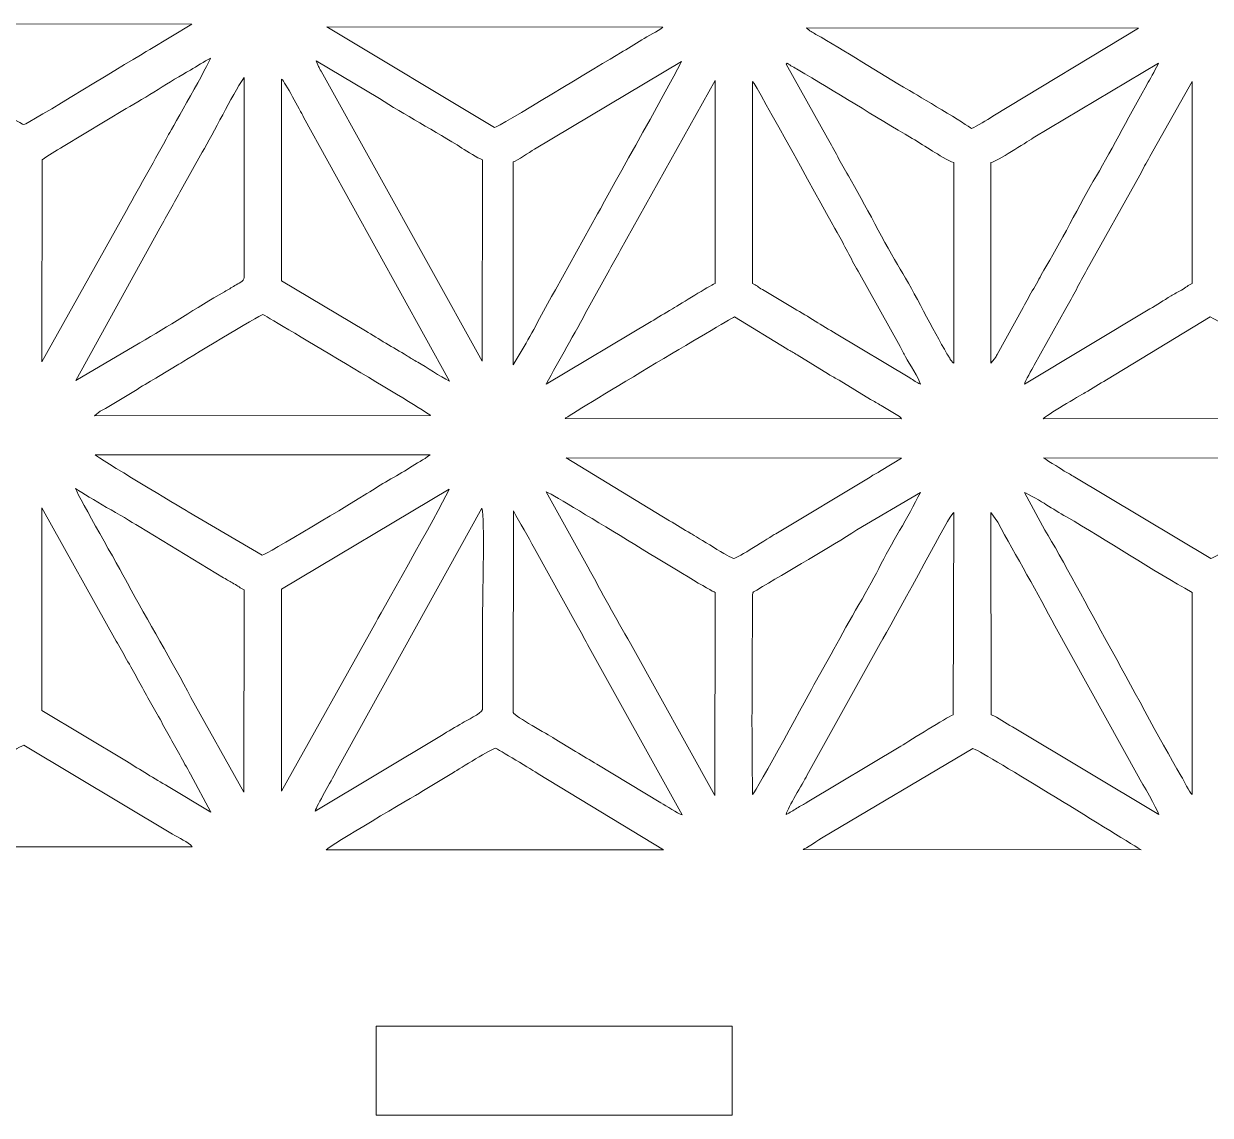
# Model space of a CAD drawing. Header units: inches. Extents: x -60.4 to -14.9, y -20.3 to 14.1.
# Drawn here: x -25.757 to -24.091, y 4.517 to 6.049 of the extents above; entities that cross this region are included whole.
import ezdxf

# ---------------------------------------------------------------- set-up
doc = ezdxf.new("R2010")
doc.units = ezdxf.units.IN
doc.header["$MEASUREMENT"] = 0
doc.layers.add('Master Desktop', color=7, linetype='Continuous', plot=False)

msp = doc.modelspace()

# ---------------------------------------------------------------- linework, layer by layer
at = {"layer": 'Master Desktop', "color": 5, "lineweight": 9}
for points, knots in [([(-25.5796, 6.013), (-25.5995, 6.002), (-25.7516, 5.9077), (-25.7563, 5.9077), (-25.7563, 5.9077), (-25.7605, 5.9077), (-25.8611, 5.9697), (-25.8752, 5.978), (-25.8752, 5.978), (-25.8949, 5.9897), (-25.914, 6.0011), (-25.9341, 6.0133), (-25.9341, 6.0133), (-25.944, 6.0193), (-25.9536, 6.0249), (-25.9639, 6.0316), (-25.9639, 6.0316), (-25.972, 6.0368), (-25.9859, 6.0428), (-25.9923, 6.0492), (-25.9923, 6.0492), (-25.9923, 6.0492), (-25.5206, 6.0485), (-25.5206, 6.0485), (-25.5206, 6.0485), (-25.5206, 6.0485), (-25.5796, 6.013), (-25.5796, 6.013)], [0, 0, 0, 0, 0.125, 0.125, 0.125, 0.125, 0.25, 0.25, 0.25, 0.25, 0.375, 0.375, 0.375, 0.375, 0.5, 0.5, 0.5, 0.5, 0.625, 0.625, 0.625, 0.625, 0.75, 0.75, 0.75, 0.75, 1, 1, 1, 1]), ([(-24.8595, 6.0445), (-24.8662, 6.0383), (-24.8805, 6.0321), (-24.8889, 6.0266), (-24.8889, 6.0266), (-24.8988, 6.02), (-24.9088, 6.0143), (-24.9187, 6.0084), (-24.9187, 6.0084), (-24.9439, 5.9935), (-25.0918, 5.9034), (-25.0955, 5.9033), (-25.0955, 5.9033), (-25.0955, 5.9033), (-25.3312, 6.0449), (-25.3312, 6.0449), (-25.3312, 6.0449), (-25.3312, 6.0449), (-24.8595, 6.0445), (-24.8595, 6.0445)], [0, 0, 0, 0, 0.166667, 0.166667, 0.166667, 0.166667, 0.333333, 0.333333, 0.333333, 0.333333, 0.5, 0.5, 0.5, 0.5, 0.666667, 0.666667, 0.666667, 0.666667, 1, 1, 1, 1]), ([(-24.4262, 5.9019), (-24.4299, 5.9061), (-24.5036, 5.9499), (-24.5133, 5.9554), (-24.5133, 5.9554), (-24.5557, 5.9798), (-24.6057, 6.0128), (-24.6445, 6.0343), (-24.6445, 6.0343), (-24.6494, 6.037), (-24.6532, 6.039), (-24.6579, 6.0436), (-24.6579, 6.0436), (-24.6579, 6.0436), (-24.1915, 6.0428), (-24.1915, 6.0428), (-24.1915, 6.0428), (-24.1915, 6.0428), (-24.3963, 5.9193), (-24.3963, 5.9193), (-24.3963, 5.9193), (-24.4044, 5.9142), (-24.4182, 5.9052), (-24.4262, 5.9019)], [0, 0, 0, 0, 0.142857, 0.142857, 0.142857, 0.142857, 0.285714, 0.285714, 0.285714, 0.285714, 0.428571, 0.428571, 0.428571, 0.428571, 0.571429, 0.571429, 0.571429, 0.571429, 0.714286, 0.714286, 0.714286, 0.714286, 1, 1, 1, 1]), ([(-25.7309, 5.8582), (-25.7223, 5.8647), (-25.7113, 5.8705), (-25.7014, 5.8768), (-25.7014, 5.8768), (-25.7014, 5.8768), (-25.6126, 5.9301), (-25.6126, 5.9301), (-25.6126, 5.9301), (-25.5854, 5.9452), (-25.5507, 5.9685), (-25.5226, 5.9842), (-25.5226, 5.9842), (-25.5131, 5.9895), (-25.5036, 5.9962), (-25.4943, 6.001), (-25.4943, 6.001), (-25.4962, 5.9934), (-25.5477, 5.9035), (-25.5531, 5.8936), (-25.5531, 5.8936), (-25.5724, 5.8581), (-25.5923, 5.8238), (-25.6121, 5.7871), (-25.6121, 5.7871), (-25.6121, 5.7871), (-25.731, 5.5745), (-25.731, 5.5745), (-25.731, 5.5745), (-25.731, 5.5745), (-25.7309, 5.8582), (-25.7309, 5.8582)], [0, 0, 0, 0, 0.111111, 0.111111, 0.111111, 0.111111, 0.222222, 0.222222, 0.222222, 0.222222, 0.333333, 0.333333, 0.333333, 0.333333, 0.444444, 0.444444, 0.444444, 0.444444, 0.555556, 0.555556, 0.555556, 0.555556, 0.666667, 0.666667, 0.666667, 0.666667, 0.777778, 0.777778, 0.777778, 0.777778, 1, 1, 1, 1]), ([(-25.1414, 5.8747), (-25.1331, 5.8694), (-25.1201, 5.8609), (-25.1123, 5.858), (-25.1123, 5.858), (-25.1123, 5.858), (-25.1128, 5.5755), (-25.1128, 5.5755), (-25.1128, 5.5755), (-25.1128, 5.5755), (-25.3392, 5.9827), (-25.3392, 5.9827), (-25.3392, 5.9827), (-25.3406, 5.9853), (-25.3418, 5.9873), (-25.3427, 5.9892), (-25.3427, 5.9892), (-25.3427, 5.9892), (-25.3461, 5.9972), (-25.3461, 5.9972), (-25.3461, 5.9972), (-25.3461, 5.9972), (-25.2571, 5.9443), (-25.2571, 5.9443), (-25.2571, 5.9443), (-25.2241, 5.9227), (-25.1776, 5.8976), (-25.1414, 5.8747)], [0, 0, 0, 0, 0.125, 0.125, 0.125, 0.125, 0.25, 0.25, 0.25, 0.25, 0.375, 0.375, 0.375, 0.375, 0.5, 0.5, 0.5, 0.5, 0.625, 0.625, 0.625, 0.625, 0.75, 0.75, 0.75, 0.75, 1, 1, 1, 1]), ([(-25.0696, 5.8551), (-25.0634, 5.8571), (-25.0469, 5.8687), (-25.0397, 5.8729), (-25.0397, 5.8729), (-25.0397, 5.8729), (-24.8333, 5.9964), (-24.8333, 5.9964), (-24.8333, 5.9964), (-24.8371, 5.9859), (-24.9344, 5.8134), (-24.9509, 5.7821), (-24.9509, 5.7821), (-24.9509, 5.7821), (-25.0102, 5.6757), (-25.0102, 5.6757), (-25.0102, 5.6757), (-25.0251, 5.6506), (-25.0398, 5.62), (-25.0541, 5.596), (-25.0541, 5.596), (-25.0541, 5.596), (-25.0697, 5.5703), (-25.0697, 5.5703), (-25.0697, 5.5703), (-25.0697, 5.5703), (-25.0696, 5.8551), (-25.0696, 5.8551)], [0, 0, 0, 0, 0.125, 0.125, 0.125, 0.125, 0.25, 0.25, 0.25, 0.25, 0.375, 0.375, 0.375, 0.375, 0.5, 0.5, 0.5, 0.5, 0.625, 0.625, 0.625, 0.625, 0.75, 0.75, 0.75, 0.75, 1, 1, 1, 1]), ([(-24.628, 5.8884), (-24.628, 5.8884), (-24.6863, 5.9924), (-24.6863, 5.9924), (-24.6863, 5.9924), (-24.6863, 5.9924), (-24.6847, 5.9937), (-24.6847, 5.9937), (-24.6847, 5.9937), (-24.6802, 5.9904), (-24.6754, 5.9879), (-24.6695, 5.9845), (-24.6695, 5.9845), (-24.6183, 5.9551), (-24.5618, 5.9185), (-24.5093, 5.8882), (-24.5093, 5.8882), (-24.4992, 5.8824), (-24.4906, 5.8764), (-24.4806, 5.8705), (-24.4806, 5.8705), (-24.4732, 5.8661), (-24.4588, 5.8562), (-24.451, 5.8542), (-24.451, 5.8542), (-24.451, 5.8542), (-24.4511, 5.5725), (-24.4511, 5.5725), (-24.4511, 5.5725), (-24.4515, 5.5728), (-24.4519, 5.5732), (-24.4522, 5.5734), (-24.4522, 5.5734), (-24.4522, 5.5734), (-24.4548, 5.5764), (-24.4548, 5.5764), (-24.4548, 5.5764), (-24.4561, 5.5781), (-24.4556, 5.5776), (-24.4567, 5.5796), (-24.4567, 5.5796), (-24.4583, 5.5824), (-24.4586, 5.5829), (-24.4605, 5.5859), (-24.4605, 5.5859), (-24.4797, 5.6178), (-24.5072, 5.6742), (-24.526, 5.7045), (-24.526, 5.7045), (-24.547, 5.7383), (-24.5763, 5.7975), (-24.5989, 5.8357), (-24.5989, 5.8357), (-24.6044, 5.8451), (-24.6093, 5.8538), (-24.6138, 5.8625), (-24.6138, 5.8625), (-24.6187, 5.872), (-24.6233, 5.8795), (-24.628, 5.8884)], [0, 0, 0, 0, 0.0625, 0.0625, 0.0625, 0.0625, 0.125, 0.125, 0.125, 0.125, 0.1875, 0.1875, 0.1875, 0.1875, 0.25, 0.25, 0.25, 0.25, 0.3125, 0.3125, 0.3125, 0.3125, 0.375, 0.375, 0.375, 0.375, 0.4375, 0.4375, 0.4375, 0.4375, 0.5, 0.5, 0.5, 0.5, 0.5625, 0.5625, 0.5625, 0.5625, 0.625, 0.625, 0.625, 0.625, 0.6875, 0.6875, 0.6875, 0.6875, 0.75, 0.75, 0.75, 0.75, 0.8125, 0.8125, 0.8125, 0.8125, 0.875, 0.875, 0.875, 0.875, 1, 1, 1, 1]), ([(-24.3987, 5.8542), (-24.3893, 5.8566), (-24.3512, 5.8819), (-24.3394, 5.8888), (-24.3394, 5.8888), (-24.3394, 5.8888), (-24.1636, 5.9937), (-24.1636, 5.9937), (-24.1636, 5.9937), (-24.1658, 5.9886), (-24.1743, 5.9736), (-24.178, 5.967), (-24.178, 5.967), (-24.2005, 5.9276), (-24.2288, 5.8729), (-24.2508, 5.8357), (-24.2508, 5.8357), (-24.2732, 5.7979), (-24.3033, 5.7372), (-24.3244, 5.7034), (-24.3244, 5.7034), (-24.3301, 5.6943), (-24.3327, 5.6865), (-24.3386, 5.6775), (-24.3386, 5.6775), (-24.3446, 5.6683), (-24.3479, 5.6604), (-24.3537, 5.6508), (-24.3537, 5.6508), (-24.3537, 5.6508), (-24.3899, 5.5849), (-24.3899, 5.5849), (-24.3899, 5.5849), (-24.3914, 5.5824), (-24.3918, 5.5814), (-24.3936, 5.5785), (-24.3936, 5.5785), (-24.3936, 5.5785), (-24.3987, 5.5725), (-24.3987, 5.5725), (-24.3987, 5.5725), (-24.3987, 5.5725), (-24.3987, 5.8542), (-24.3987, 5.8542)], [0, 0, 0, 0, 0.083333, 0.083333, 0.083333, 0.083333, 0.166667, 0.166667, 0.166667, 0.166667, 0.25, 0.25, 0.25, 0.25, 0.333333, 0.333333, 0.333333, 0.333333, 0.416667, 0.416667, 0.416667, 0.416667, 0.5, 0.5, 0.5, 0.5, 0.583333, 0.583333, 0.583333, 0.583333, 0.666667, 0.666667, 0.666667, 0.666667, 0.75, 0.75, 0.75, 0.75, 0.833333, 0.833333, 0.833333, 0.833333, 1, 1, 1, 1]), ([(-25.5653, 5.7621), (-25.5561, 5.7802), (-25.5454, 5.7976), (-25.5355, 5.816), (-25.5355, 5.816), (-25.5355, 5.816), (-25.5063, 5.8687), (-25.5063, 5.8687), (-25.5063, 5.8687), (-25.4891, 5.8965), (-25.4656, 5.9463), (-25.4473, 5.9737), (-25.4473, 5.9737), (-25.4473, 5.9737), (-25.4473, 5.6927), (-25.4473, 5.6927), (-25.4473, 5.6927), (-25.4473, 5.6875), (-25.4554, 5.6845), (-25.4602, 5.6815), (-25.4602, 5.6815), (-25.4655, 5.6782), (-25.4691, 5.6761), (-25.4748, 5.6729), (-25.4748, 5.6729), (-25.5139, 5.6505), (-25.5534, 5.624), (-25.5934, 5.6012), (-25.5934, 5.6012), (-25.5934, 5.6012), (-25.6835, 5.5482), (-25.6835, 5.5482), (-25.6835, 5.5482), (-25.6835, 5.5482), (-25.5653, 5.7621), (-25.5653, 5.7621)], [0, 0, 0, 0, 0.1, 0.1, 0.1, 0.1, 0.2, 0.2, 0.2, 0.2, 0.3, 0.3, 0.3, 0.3, 0.4, 0.4, 0.4, 0.4, 0.5, 0.5, 0.5, 0.5, 0.6, 0.6, 0.6, 0.6, 0.7, 0.7, 0.7, 0.7, 0.8, 0.8, 0.8, 0.8, 1, 1, 1, 1]), ([(-25.3946, 5.9716), (-25.3898, 5.9674), (-25.3686, 5.9274), (-25.3637, 5.9182), (-25.3637, 5.9182), (-25.3637, 5.9182), (-25.1588, 5.5474), (-25.1588, 5.5474), (-25.1588, 5.5474), (-25.1724, 5.5539), (-25.1909, 5.567), (-25.2034, 5.574), (-25.2034, 5.574), (-25.2093, 5.5773), (-25.2126, 5.5791), (-25.218, 5.5826), (-25.218, 5.5826), (-25.2287, 5.5895), (-25.2379, 5.5943), (-25.2481, 5.6005), (-25.2481, 5.6005), (-25.258, 5.6064), (-25.2669, 5.6122), (-25.277, 5.618), (-25.277, 5.618), (-25.277, 5.618), (-25.3949, 5.6883), (-25.3949, 5.6883), (-25.3949, 5.6883), (-25.3949, 5.6883), (-25.3946, 5.9716), (-25.3946, 5.9716)], [0, 0, 0, 0, 0.111111, 0.111111, 0.111111, 0.111111, 0.222222, 0.222222, 0.222222, 0.222222, 0.333333, 0.333333, 0.333333, 0.333333, 0.444444, 0.444444, 0.444444, 0.444444, 0.555556, 0.555556, 0.555556, 0.555556, 0.666667, 0.666667, 0.666667, 0.666667, 0.777778, 0.777778, 0.777778, 0.777778, 1, 1, 1, 1]), ([(-25.0231, 5.5431), (-25.0052, 5.5763), (-24.9832, 5.6141), (-24.9641, 5.6499), (-24.9641, 5.6499), (-24.9641, 5.6499), (-24.9343, 5.7037), (-24.9343, 5.7037), (-24.9343, 5.7037), (-24.929, 5.7134), (-24.9247, 5.7217), (-24.9193, 5.7306), (-24.9193, 5.7306), (-24.9193, 5.7306), (-24.786, 5.9697), (-24.786, 5.9697), (-24.786, 5.9697), (-24.786, 5.9697), (-24.7859, 5.6844), (-24.7859, 5.6844), (-24.7859, 5.6844), (-24.7959, 5.6803), (-24.8324, 5.6568), (-24.8459, 5.649), (-24.8459, 5.649), (-24.8568, 5.6427), (-24.866, 5.6369), (-24.8759, 5.631), (-24.8759, 5.631), (-24.8759, 5.631), (-25.0231, 5.5431), (-25.0231, 5.5431)], [0, 0, 0, 0, 0.111111, 0.111111, 0.111111, 0.111111, 0.222222, 0.222222, 0.222222, 0.222222, 0.333333, 0.333333, 0.333333, 0.333333, 0.444444, 0.444444, 0.444444, 0.444444, 0.555556, 0.555556, 0.555556, 0.555556, 0.666667, 0.666667, 0.666667, 0.666667, 0.777778, 0.777778, 0.777778, 0.777778, 1, 1, 1, 1]), ([(-24.7333, 5.9683), (-24.7279, 5.9622), (-24.6269, 5.7769), (-24.6148, 5.7562), (-24.6148, 5.7562), (-24.6047, 5.7387), (-24.5957, 5.7199), (-24.5854, 5.702), (-24.5854, 5.702), (-24.5854, 5.702), (-24.526, 5.5958), (-24.526, 5.5958), (-24.526, 5.5958), (-24.5234, 5.5908), (-24.5213, 5.5864), (-24.5186, 5.5815), (-24.5186, 5.5815), (-24.5133, 5.5719), (-24.4997, 5.5512), (-24.4979, 5.543), (-24.4979, 5.543), (-24.503, 5.5452), (-24.5072, 5.5487), (-24.5127, 5.5519), (-24.5127, 5.5519), (-24.5127, 5.5519), (-24.616, 5.614), (-24.616, 5.614), (-24.616, 5.614), (-24.6364, 5.6256), (-24.6548, 5.6378), (-24.675, 5.6494), (-24.675, 5.6494), (-24.675, 5.6494), (-24.7196, 5.6759), (-24.7196, 5.6759), (-24.7196, 5.6759), (-24.7254, 5.6792), (-24.7281, 5.682), (-24.7336, 5.6847), (-24.7336, 5.6847), (-24.7336, 5.6847), (-24.7333, 5.9683), (-24.7333, 5.9683)], [0, 0, 0, 0, 0.083333, 0.083333, 0.083333, 0.083333, 0.166667, 0.166667, 0.166667, 0.166667, 0.25, 0.25, 0.25, 0.25, 0.333333, 0.333333, 0.333333, 0.333333, 0.416667, 0.416667, 0.416667, 0.416667, 0.5, 0.5, 0.5, 0.5, 0.583333, 0.583333, 0.583333, 0.583333, 0.666667, 0.666667, 0.666667, 0.666667, 0.75, 0.75, 0.75, 0.75, 0.833333, 0.833333, 0.833333, 0.833333, 1, 1, 1, 1]), ([(-24.3518, 5.543), (-24.3508, 5.5476), (-24.3414, 5.5637), (-24.3381, 5.57), (-24.3381, 5.57), (-24.3381, 5.57), (-24.2937, 5.6494), (-24.2937, 5.6494), (-24.2937, 5.6494), (-24.2833, 5.6668), (-24.2744, 5.6856), (-24.2641, 5.7035), (-24.2641, 5.7035), (-24.2641, 5.7035), (-24.1898, 5.8366), (-24.1898, 5.8366), (-24.1898, 5.8366), (-24.1851, 5.8453), (-24.1811, 5.8536), (-24.1756, 5.8626), (-24.1756, 5.8626), (-24.1756, 5.8626), (-24.1162, 5.9683), (-24.1162, 5.9683), (-24.1162, 5.9683), (-24.1162, 5.9683), (-24.1161, 5.6847), (-24.1161, 5.6847), (-24.1161, 5.6847), (-24.1218, 5.682), (-24.1248, 5.6788), (-24.1312, 5.6753), (-24.1312, 5.6753), (-24.1357, 5.6729), (-24.1418, 5.6696), (-24.146, 5.667), (-24.146, 5.667), (-24.1566, 5.6605), (-24.1653, 5.6546), (-24.1758, 5.6488), (-24.1758, 5.6488), (-24.1758, 5.6488), (-24.3518, 5.543), (-24.3518, 5.543)], [0, 0, 0, 0, 0.083333, 0.083333, 0.083333, 0.083333, 0.166667, 0.166667, 0.166667, 0.166667, 0.25, 0.25, 0.25, 0.25, 0.333333, 0.333333, 0.333333, 0.333333, 0.416667, 0.416667, 0.416667, 0.416667, 0.5, 0.5, 0.5, 0.5, 0.583333, 0.583333, 0.583333, 0.583333, 0.666667, 0.666667, 0.666667, 0.666667, 0.75, 0.75, 0.75, 0.75, 0.833333, 0.833333, 0.833333, 0.833333, 1, 1, 1, 1]), ([(-25.6493, 5.5051), (-25.6465, 5.5067), (-25.6446, 5.5074), (-25.6419, 5.509), (-25.6419, 5.509), (-25.6419, 5.509), (-25.5975, 5.5358), (-25.5975, 5.5358), (-25.5975, 5.5358), (-25.5873, 5.5424), (-25.5778, 5.5479), (-25.5675, 5.5538), (-25.5675, 5.5538), (-25.5675, 5.5538), (-25.5386, 5.5712), (-25.5386, 5.5712), (-25.5386, 5.5712), (-25.532, 5.5754), (-25.4243, 5.6412), (-25.4207, 5.6409), (-25.4207, 5.6409), (-25.4201, 5.6409), (-25.1913, 5.5051), (-25.1854, 5.4991), (-25.1854, 5.4991), (-25.1854, 5.4991), (-25.6573, 5.4988), (-25.6573, 5.4988), (-25.6573, 5.4988), (-25.6573, 5.4988), (-25.6493, 5.5051), (-25.6493, 5.5051)], [0, 0, 0, 0, 0.111111, 0.111111, 0.111111, 0.111111, 0.222222, 0.222222, 0.222222, 0.222222, 0.333333, 0.333333, 0.333333, 0.333333, 0.444444, 0.444444, 0.444444, 0.444444, 0.555556, 0.555556, 0.555556, 0.555556, 0.666667, 0.666667, 0.666667, 0.666667, 0.777778, 0.777778, 0.777778, 0.777778, 1, 1, 1, 1]), ([(-24.9966, 5.4948), (-24.99, 5.5008), (-24.7698, 5.6322), (-24.7587, 5.6377), (-24.7587, 5.6377), (-24.7587, 5.6377), (-24.6854, 5.5927), (-24.6854, 5.5927), (-24.6854, 5.5927), (-24.6792, 5.589), (-24.6766, 5.5878), (-24.6709, 5.5841), (-24.6709, 5.5841), (-24.6709, 5.5841), (-24.6266, 5.5572), (-24.6266, 5.5572), (-24.6266, 5.5572), (-24.6215, 5.5538), (-24.6173, 5.5517), (-24.612, 5.5486), (-24.612, 5.5486), (-24.612, 5.5486), (-24.5677, 5.5218), (-24.5677, 5.5218), (-24.5677, 5.5218), (-24.5629, 5.519), (-24.5579, 5.5162), (-24.553, 5.5132), (-24.553, 5.5132), (-24.553, 5.5132), (-24.5271, 5.4975), (-24.5271, 5.4975), (-24.5271, 5.4975), (-24.5245, 5.4953), (-24.5263, 5.4974), (-24.5244, 5.4945), (-24.5244, 5.4945), (-24.5244, 5.4945), (-24.9966, 5.4948), (-24.9966, 5.4948)], [0, 0, 0, 0, 0.090909, 0.090909, 0.090909, 0.090909, 0.181818, 0.181818, 0.181818, 0.181818, 0.272727, 0.272727, 0.272727, 0.272727, 0.363636, 0.363636, 0.363636, 0.363636, 0.454545, 0.454545, 0.454545, 0.454545, 0.545455, 0.545455, 0.545455, 0.545455, 0.636364, 0.636364, 0.636364, 0.636364, 0.727273, 0.727273, 0.727273, 0.727273, 0.818182, 0.818182, 0.818182, 0.818182, 1, 1, 1, 1]), ([(-24.3253, 5.4945), (-24.3221, 5.4993), (-24.2742, 5.5269), (-24.2667, 5.5313), (-24.2667, 5.5313), (-24.2568, 5.5372), (-24.2466, 5.5434), (-24.2367, 5.5492), (-24.2367, 5.5492), (-24.2367, 5.5492), (-24.091, 5.6377), (-24.091, 5.6377), (-24.091, 5.6377), (-24.0707, 5.6276), (-23.9259, 5.5398), (-23.8965, 5.5213), (-23.8965, 5.5213), (-23.8848, 5.514), (-23.8621, 5.5029), (-23.8531, 5.4947), (-23.8531, 5.4947), (-23.8531, 5.4947), (-24.3253, 5.4945), (-24.3253, 5.4945)], [0, 0, 0, 0, 0.142857, 0.142857, 0.142857, 0.142857, 0.285714, 0.285714, 0.285714, 0.285714, 0.428571, 0.428571, 0.428571, 0.428571, 0.571429, 0.571429, 0.571429, 0.571429, 0.714286, 0.714286, 0.714286, 0.714286, 1, 1, 1, 1]), ([(-25.1862, 5.4441), (-25.1951, 5.4365), (-25.2051, 5.4324), (-25.2148, 5.4258), (-25.2148, 5.4258), (-25.224, 5.4195), (-25.235, 5.4138), (-25.2448, 5.4079), (-25.2448, 5.4079), (-25.2549, 5.4018), (-25.2645, 5.3964), (-25.2747, 5.3897), (-25.2747, 5.3897), (-25.2888, 5.3806), (-25.418, 5.3027), (-25.4218, 5.303), (-25.4218, 5.303), (-25.4218, 5.303), (-25.5256, 5.3641), (-25.5256, 5.3641), (-25.5256, 5.3641), (-25.5359, 5.37), (-25.6532, 5.4399), (-25.6561, 5.4441), (-25.6561, 5.4441), (-25.6561, 5.4441), (-25.1862, 5.4441), (-25.1862, 5.4441)], [0, 0, 0, 0, 0.125, 0.125, 0.125, 0.125, 0.25, 0.25, 0.25, 0.25, 0.375, 0.375, 0.375, 0.375, 0.5, 0.5, 0.5, 0.5, 0.625, 0.625, 0.625, 0.625, 0.75, 0.75, 0.75, 0.75, 1, 1, 1, 1]), ([(-24.5529, 5.4218), (-24.5587, 5.4179), (-24.5628, 5.4165), (-24.5684, 5.4127), (-24.5684, 5.4127), (-24.5684, 5.4127), (-24.7008, 5.3331), (-24.7008, 5.3331), (-24.7008, 5.3331), (-24.7103, 5.3279), (-24.7553, 5.2983), (-24.7598, 5.2983), (-24.7598, 5.2983), (-24.7635, 5.2983), (-24.8125, 5.3291), (-24.8201, 5.3335), (-24.8201, 5.3335), (-24.8299, 5.3392), (-24.8397, 5.3454), (-24.8502, 5.3514), (-24.8502, 5.3514), (-24.8502, 5.3514), (-24.9951, 5.4398), (-24.9951, 5.4398), (-24.9951, 5.4398), (-24.9951, 5.4398), (-24.5245, 5.4394), (-24.5245, 5.4394), (-24.5245, 5.4394), (-24.5245, 5.4394), (-24.5529, 5.4218), (-24.5529, 5.4218)], [0, 0, 0, 0, 0.111111, 0.111111, 0.111111, 0.111111, 0.222222, 0.222222, 0.222222, 0.222222, 0.333333, 0.333333, 0.333333, 0.333333, 0.444444, 0.444444, 0.444444, 0.444444, 0.555556, 0.555556, 0.555556, 0.555556, 0.666667, 0.666667, 0.666667, 0.666667, 0.777778, 0.777778, 0.777778, 0.777778, 1, 1, 1, 1]), ([(-23.8546, 5.4393), (-23.8667, 5.4319), (-24.0852, 5.2983), (-24.0899, 5.2983), (-24.0899, 5.2983), (-24.0899, 5.2983), (-24.2833, 5.414), (-24.2833, 5.414), (-24.2833, 5.414), (-24.2881, 5.4171), (-24.2927, 5.419), (-24.2978, 5.4224), (-24.2978, 5.4224), (-24.3011, 5.4246), (-24.3251, 5.4394), (-24.3252, 5.4398), (-24.3252, 5.4398), (-24.3252, 5.4398), (-23.8546, 5.4393), (-23.8546, 5.4393)], [0, 0, 0, 0, 0.166667, 0.166667, 0.166667, 0.166667, 0.333333, 0.333333, 0.333333, 0.333333, 0.5, 0.5, 0.5, 0.5, 0.666667, 0.666667, 0.666667, 0.666667, 1, 1, 1, 1]), ([(-25.4474, 4.9703), (-25.4474, 4.9703), (-25.522, 5.103), (-25.522, 5.103), (-25.522, 5.103), (-25.547, 5.152), (-25.5832, 5.2115), (-25.6108, 5.2635), (-25.6108, 5.2635), (-25.6235, 5.2874), (-25.6775, 5.3812), (-25.6839, 5.3965), (-25.6839, 5.3965), (-25.6636, 5.3829), (-25.6174, 5.3577), (-25.5946, 5.3432), (-25.5946, 5.3432), (-25.5946, 5.3432), (-25.476, 5.2714), (-25.476, 5.2714), (-25.476, 5.2714), (-25.4704, 5.2679), (-25.4667, 5.2663), (-25.4614, 5.263), (-25.4614, 5.263), (-25.4559, 5.2597), (-25.4525, 5.2568), (-25.4472, 5.2542), (-25.4472, 5.2542), (-25.4472, 5.2542), (-25.4474, 4.9703), (-25.4474, 4.9703)], [0, 0, 0, 0, 0.111111, 0.111111, 0.111111, 0.111111, 0.222222, 0.222222, 0.222222, 0.222222, 0.333333, 0.333333, 0.333333, 0.333333, 0.444444, 0.444444, 0.444444, 0.444444, 0.555556, 0.555556, 0.555556, 0.555556, 0.666667, 0.666667, 0.666667, 0.666667, 0.777778, 0.777778, 0.777778, 0.777778, 1, 1, 1, 1]), ([(-25.1593, 5.3957), (-25.1618, 5.3878), (-25.2507, 5.2287), (-25.2623, 5.2087), (-25.2623, 5.2087), (-25.2623, 5.2087), (-25.3949, 4.9717), (-25.3949, 4.9717), (-25.3949, 4.9717), (-25.3949, 4.9717), (-25.3949, 5.2551), (-25.3949, 5.2551), (-25.3949, 5.2551), (-25.3949, 5.2551), (-25.1593, 5.3957), (-25.1593, 5.3957)], [0, 0, 0, 0, 0.2, 0.2, 0.2, 0.2, 0.4, 0.4, 0.4, 0.4, 0.6, 0.6, 0.6, 0.6, 1, 1, 1, 1]), ([(-25.0231, 5.3921), (-24.9968, 5.3794), (-24.7967, 5.2541), (-24.7859, 5.2507), (-24.7859, 5.2507), (-24.7859, 5.2507), (-24.7865, 4.9657), (-24.7865, 4.9657), (-24.7865, 4.9657), (-24.7865, 4.9657), (-24.9049, 5.1789), (-24.9049, 5.1789), (-24.9049, 5.1789), (-24.9254, 5.215), (-24.9452, 5.2505), (-24.9646, 5.2865), (-24.9646, 5.2865), (-24.9646, 5.2865), (-25.0231, 5.3921), (-25.0231, 5.3921)], [0, 0, 0, 0, 0.166667, 0.166667, 0.166667, 0.166667, 0.333333, 0.333333, 0.333333, 0.333333, 0.5, 0.5, 0.5, 0.5, 0.666667, 0.666667, 0.666667, 0.666667, 1, 1, 1, 1]), ([(-24.7336, 5.2469), (-24.7336, 5.2525), (-24.7317, 5.2516), (-24.7276, 5.254), (-24.7276, 5.254), (-24.6856, 5.2791), (-24.6228, 5.3151), (-24.587, 5.3387), (-24.587, 5.3387), (-24.587, 5.3387), (-24.4979, 5.391), (-24.4979, 5.391), (-24.4979, 5.391), (-24.5154, 5.3556), (-24.5384, 5.3199), (-24.5563, 5.2845), (-24.5563, 5.2845), (-24.5734, 5.2506), (-24.6033, 5.2018), (-24.6231, 5.1639), (-24.6231, 5.1639), (-24.6231, 5.1639), (-24.6454, 5.1243), (-24.6454, 5.1243), (-24.6454, 5.1243), (-24.6509, 5.1136), (-24.7287, 4.971), (-24.7334, 4.967), (-24.7334, 4.967), (-24.7351, 5.0534), (-24.7336, 5.1585), (-24.7336, 5.2469)], [0, 0, 0, 0, 0.111111, 0.111111, 0.111111, 0.111111, 0.222222, 0.222222, 0.222222, 0.222222, 0.333333, 0.333333, 0.333333, 0.333333, 0.444444, 0.444444, 0.444444, 0.444444, 0.555556, 0.555556, 0.555556, 0.555556, 0.666667, 0.666667, 0.666667, 0.666667, 0.777778, 0.777778, 0.777778, 0.777778, 1, 1, 1, 1]), ([(-24.1163, 4.967), (-24.1213, 4.9713), (-24.127, 4.9853), (-24.1316, 4.9929), (-24.1316, 4.9929), (-24.1633, 5.0459), (-24.2021, 5.1211), (-24.2347, 5.1792), (-24.2347, 5.1792), (-24.2589, 5.2221), (-24.2996, 5.3004), (-24.3232, 5.3383), (-24.3232, 5.3383), (-24.3232, 5.3383), (-24.3518, 5.391), (-24.3518, 5.391), (-24.3518, 5.391), (-24.3473, 5.3897), (-24.3268, 5.3775), (-24.3215, 5.3742), (-24.3215, 5.3742), (-24.3114, 5.3678), (-24.3029, 5.3626), (-24.2926, 5.3567), (-24.2926, 5.3567), (-24.2376, 5.3248), (-24.1703, 5.2806), (-24.1161, 5.2507), (-24.1161, 5.2507), (-24.1161, 5.2507), (-24.1163, 4.967), (-24.1163, 4.967)], [0, 0, 0, 0, 0.111111, 0.111111, 0.111111, 0.111111, 0.222222, 0.222222, 0.222222, 0.222222, 0.333333, 0.333333, 0.333333, 0.333333, 0.444444, 0.444444, 0.444444, 0.444444, 0.555556, 0.555556, 0.555556, 0.555556, 0.666667, 0.666667, 0.666667, 0.666667, 0.777778, 0.777778, 0.777778, 0.777778, 1, 1, 1, 1]), ([(-25.731, 5.3695), (-25.731, 5.3695), (-25.6266, 5.1825), (-25.6266, 5.1825), (-25.6266, 5.1825), (-25.6222, 5.1743), (-25.6167, 5.1646), (-25.6122, 5.1567), (-25.6122, 5.1567), (-25.6015, 5.138), (-25.5926, 5.1218), (-25.5824, 5.1028), (-25.5824, 5.1028), (-25.5774, 5.0935), (-25.5728, 5.086), (-25.5672, 5.0763), (-25.5672, 5.0763), (-25.5618, 5.0667), (-25.5578, 5.0583), (-25.5525, 5.0492), (-25.5525, 5.0492), (-25.5422, 5.0314), (-25.533, 5.0135), (-25.5225, 4.9956), (-25.5225, 4.9956), (-25.5225, 4.9956), (-25.4939, 4.9423), (-25.4939, 4.9423), (-25.4939, 4.9423), (-25.4939, 4.9423), (-25.5538, 4.9782), (-25.5538, 4.9782), (-25.5538, 4.9782), (-25.5735, 4.9895), (-25.5924, 5.0015), (-25.6125, 5.0138), (-25.6125, 5.0138), (-25.6125, 5.0138), (-25.731, 5.0848), (-25.731, 5.0848), (-25.731, 5.0848), (-25.731, 5.0848), (-25.731, 5.3695), (-25.731, 5.3695)], [0, 0, 0, 0, 0.083333, 0.083333, 0.083333, 0.083333, 0.166667, 0.166667, 0.166667, 0.166667, 0.25, 0.25, 0.25, 0.25, 0.333333, 0.333333, 0.333333, 0.333333, 0.416667, 0.416667, 0.416667, 0.416667, 0.5, 0.5, 0.5, 0.5, 0.583333, 0.583333, 0.583333, 0.583333, 0.666667, 0.666667, 0.666667, 0.666667, 0.75, 0.75, 0.75, 0.75, 0.833333, 0.833333, 0.833333, 0.833333, 1, 1, 1, 1]), ([(-25.3475, 4.9436), (-25.345, 4.9518), (-25.3244, 4.987), (-25.3182, 4.9987), (-25.3182, 4.9987), (-25.3182, 4.9987), (-25.1134, 5.369), (-25.1134, 5.369), (-25.1134, 5.369), (-25.1092, 5.3522), (-25.1123, 5.2526), (-25.1123, 5.2275), (-25.1123, 5.2275), (-25.1123, 5.1805), (-25.1123, 5.1335), (-25.1123, 5.0865), (-25.1123, 5.0865), (-25.115, 5.0802), (-25.135, 5.0708), (-25.1411, 5.0672), (-25.1411, 5.0672), (-25.1502, 5.0618), (-25.1606, 5.0557), (-25.1701, 5.0499), (-25.1701, 5.0499), (-25.1701, 5.0499), (-25.3475, 4.9436), (-25.3475, 4.9436)], [0, 0, 0, 0, 0.125, 0.125, 0.125, 0.125, 0.25, 0.25, 0.25, 0.25, 0.375, 0.375, 0.375, 0.375, 0.5, 0.5, 0.5, 0.5, 0.625, 0.625, 0.625, 0.625, 0.75, 0.75, 0.75, 0.75, 1, 1, 1, 1]), ([(-25.0691, 5.3655), (-25.0597, 5.3477), (-25.0488, 5.3297), (-25.0395, 5.3122), (-25.0395, 5.3122), (-25.0395, 5.3122), (-24.9798, 5.2045), (-24.9798, 5.2045), (-24.9798, 5.2045), (-24.9742, 5.1951), (-24.9704, 5.1874), (-24.965, 5.1776), (-24.965, 5.1776), (-24.965, 5.1776), (-24.8322, 4.9383), (-24.8322, 4.9383), (-24.8322, 4.9383), (-24.8387, 4.9404), (-24.8548, 4.951), (-24.862, 4.9554), (-24.862, 4.9554), (-24.862, 4.9554), (-24.9519, 5.0094), (-24.9519, 5.0094), (-24.9519, 5.0094), (-24.9616, 5.015), (-24.9711, 5.0212), (-24.9819, 5.0274), (-24.9819, 5.0274), (-24.9819, 5.0274), (-25.0118, 5.0456), (-25.0118, 5.0456), (-25.0118, 5.0456), (-25.0212, 5.0519), (-25.0662, 5.0759), (-25.0697, 5.0822), (-25.0697, 5.0822), (-25.0697, 5.0822), (-25.0691, 5.3655), (-25.0691, 5.3655)], [0, 0, 0, 0, 0.090909, 0.090909, 0.090909, 0.090909, 0.181818, 0.181818, 0.181818, 0.181818, 0.272727, 0.272727, 0.272727, 0.272727, 0.363636, 0.363636, 0.363636, 0.363636, 0.454545, 0.454545, 0.454545, 0.454545, 0.545455, 0.545455, 0.545455, 0.545455, 0.636364, 0.636364, 0.636364, 0.636364, 0.727273, 0.727273, 0.727273, 0.727273, 0.818182, 0.818182, 0.818182, 0.818182, 1, 1, 1, 1]), ([(-24.6864, 4.9391), (-24.6834, 4.9493), (-24.6637, 4.9813), (-24.657, 4.9938), (-24.657, 4.9938), (-24.657, 4.9938), (-24.5544, 5.179), (-24.5544, 5.179), (-24.5544, 5.179), (-24.5374, 5.2064), (-24.4617, 5.3497), (-24.4539, 5.3597), (-24.4539, 5.3597), (-24.4539, 5.3597), (-24.452, 5.3619), (-24.452, 5.3619), (-24.452, 5.3619), (-24.4519, 5.3625), (-24.4514, 5.3626), (-24.451, 5.3629), (-24.451, 5.3629), (-24.451, 5.3629), (-24.4516, 5.0787), (-24.4516, 5.0787), (-24.4516, 5.0787), (-24.4623, 5.0749), (-24.5105, 5.0436), (-24.5254, 5.035), (-24.5254, 5.035), (-24.5254, 5.035), (-24.6568, 4.9562), (-24.6568, 4.9562), (-24.6568, 4.9562), (-24.6619, 4.9529), (-24.6654, 4.9512), (-24.6715, 4.9477), (-24.6715, 4.9477), (-24.6765, 4.9448), (-24.6805, 4.9412), (-24.6864, 4.9391)], [0, 0, 0, 0, 0.090909, 0.090909, 0.090909, 0.090909, 0.181818, 0.181818, 0.181818, 0.181818, 0.272727, 0.272727, 0.272727, 0.272727, 0.363636, 0.363636, 0.363636, 0.363636, 0.454545, 0.454545, 0.454545, 0.454545, 0.545455, 0.545455, 0.545455, 0.545455, 0.636364, 0.636364, 0.636364, 0.636364, 0.727273, 0.727273, 0.727273, 0.727273, 0.818182, 0.818182, 0.818182, 0.818182, 1, 1, 1, 1]), ([(-24.3987, 5.3629), (-24.3987, 5.3629), (-24.3893, 5.3492), (-24.3893, 5.3492), (-24.3893, 5.3492), (-24.3645, 5.3041), (-24.3313, 5.2465), (-24.309, 5.2037), (-24.309, 5.2037), (-24.309, 5.2037), (-24.1922, 4.9927), (-24.1922, 4.9927), (-24.1922, 4.9927), (-24.186, 4.9822), (-24.1659, 4.948), (-24.1633, 4.9391), (-24.1633, 4.9391), (-24.1633, 4.9391), (-24.3686, 5.0618), (-24.3686, 5.0618), (-24.3686, 5.0618), (-24.3783, 5.0675), (-24.3885, 5.0752), (-24.3986, 5.0787), (-24.3986, 5.0787), (-24.3986, 5.0787), (-24.3987, 5.3629), (-24.3987, 5.3629)], [0, 0, 0, 0, 0.125, 0.125, 0.125, 0.125, 0.25, 0.25, 0.25, 0.25, 0.375, 0.375, 0.375, 0.375, 0.5, 0.5, 0.5, 0.5, 0.625, 0.625, 0.625, 0.625, 0.75, 0.75, 0.75, 0.75, 1, 1, 1, 1]), ([(-25.9935, 4.8937), (-25.9548, 4.9173), (-25.7618, 5.0365), (-25.7563, 5.0363), (-25.7563, 5.0363), (-25.7563, 5.0363), (-25.5477, 4.9115), (-25.5477, 4.9115), (-25.5477, 4.9115), (-25.5389, 4.9059), (-25.5262, 4.9005), (-25.52, 4.8936), (-25.52, 4.8936), (-25.52, 4.8936), (-25.9935, 4.8937), (-25.9935, 4.8937)], [0, 0, 0, 0, 0.2, 0.2, 0.2, 0.2, 0.4, 0.4, 0.4, 0.4, 0.6, 0.6, 0.6, 0.6, 1, 1, 1, 1]), ([(-25.3318, 4.8893), (-25.3265, 4.8952), (-25.2103, 4.964), (-25.1976, 4.9711), (-25.1976, 4.9711), (-25.1976, 4.9711), (-25.1532, 4.9979), (-25.1532, 4.9979), (-25.1532, 4.9979), (-25.1452, 5.0027), (-25.0983, 5.0324), (-25.0944, 5.0319), (-25.0944, 5.0319), (-25.0927, 5.0317), (-25.04, 4.9998), (-25.0346, 4.9962), (-25.0346, 4.9962), (-25.0346, 4.9962), (-24.8583, 4.8893), (-24.8583, 4.8893), (-24.8583, 4.8893), (-24.8583, 4.8893), (-25.3318, 4.8893), (-25.3318, 4.8893)], [0, 0, 0, 0, 0.142857, 0.142857, 0.142857, 0.142857, 0.285714, 0.285714, 0.285714, 0.285714, 0.428571, 0.428571, 0.428571, 0.428571, 0.571429, 0.571429, 0.571429, 0.571429, 0.714286, 0.714286, 0.714286, 0.714286, 1, 1, 1, 1]), ([(-24.6626, 4.8897), (-24.6601, 4.8904), (-24.6394, 4.9038), (-24.6341, 4.9071), (-24.6341, 4.9071), (-24.6341, 4.9071), (-24.4244, 5.0317), (-24.4244, 5.0317), (-24.4244, 5.0317), (-24.4166, 5.031), (-24.2281, 4.9135), (-24.1877, 4.8893), (-24.1877, 4.8893), (-24.1877, 4.8893), (-24.6626, 4.8897), (-24.6626, 4.8897)], [0, 0, 0, 0, 0.2, 0.2, 0.2, 0.2, 0.4, 0.4, 0.4, 0.4, 0.6, 0.6, 0.6, 0.6, 1, 1, 1, 1]), ([(-25.2619, 4.6416), (-25.2619, 4.6416), (-24.7619, 4.6416), (-24.7619, 4.6416), (-24.7619, 4.6416), (-24.7619, 4.6416), (-24.7619, 4.5166), (-24.7619, 4.5166), (-24.7619, 4.5166), (-24.7619, 4.5166), (-25.2619, 4.5166), (-25.2619, 4.5166), (-25.2619, 4.5166), (-25.2619, 4.5166), (-25.2619, 4.6416), (-25.2619, 4.6416)], [0, 0, 0, 0, 0.2, 0.2, 0.2, 0.2, 0.4, 0.4, 0.4, 0.4, 0.6, 0.6, 0.6, 0.6, 1, 1, 1, 1])]:
    msp.add_open_spline(points, degree=3, knots=knots, dxfattribs=at)

doc.saveas('drawing.dxf')
